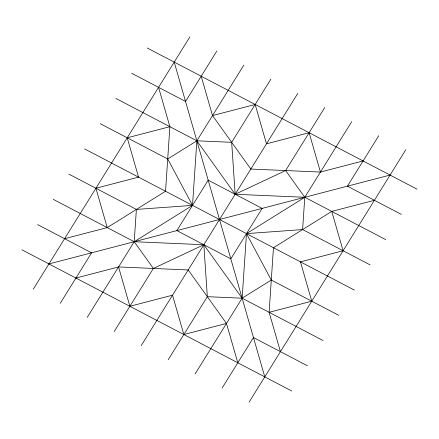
<?xml version="1.0" encoding="UTF-8"?>
<svg xmlns="http://www.w3.org/2000/svg" width="439" height="439" viewBox="0 0 439 439"><rect width="100%" height="100%" fill="white"/><g stroke="black" fill="none" stroke-linecap="round" stroke-linejoin="round"><path stroke-width="0.66" d="M68.928 174.129L136.386 209.43L134.213 241.719L87.235 317.397M158.556 87.339L169.877 126.684L165.536 191.261L107.237 227.6L64.593 238.706M280.444 351.661L269.123 312.316L273.464 247.739L331.763 211.4L374.407 200.294M370.072 264.871L302.614 229.57L304.787 197.281L351.765 121.603M33.271 289.158L189.873 36.887M60.253 303.278L91.575 252.826L37.611 224.587M216.855 51.006L185.538 101.458L131.574 73.22M243.837 65.126L196.859 140.804L167.703 158.973L100.251 123.677M114.217 331.516L153.37 268.448L203.839 244.726L242.141 298.196L323.088 340.549M385.727 239.639L304.787 197.281L235.161 194.274L231.671 142.313L270.819 79.245M141.199 345.636L297.801 93.364M168.181 359.755L207.329 296.687L203.839 244.726L134.213 241.719L53.273 199.361M115.912 98.451L196.859 140.804L235.161 194.274L285.63 170.552L324.783 107.484M195.163 373.874L242.141 298.196L271.297 280.027L338.749 315.323M222.145 387.994L253.462 337.542L307.426 365.78M378.747 135.722L347.425 186.174L401.389 214.413M249.127 402.113L405.729 149.842M169.877 126.684L127.233 137.797L138.554 177.142L95.911 188.249L107.237 227.6M201.194 76.232L212.52 115.578L255.158 104.471L266.478 143.816L309.122 132.71L320.443 172.055L363.086 160.948M48.932 263.932L390.068 175.068M75.914 278.052L118.557 266.945L188.177 269.958L226.48 323.422L237.806 362.768M226.48 323.422L183.842 334.529L172.522 295.184L129.878 306.29L118.557 266.945M269.123 312.316L311.767 301.203L300.446 261.858L343.089 250.751L331.763 211.4M136.386 209.43L192.518 205.381L196.859 140.804L231.671 142.313M302.614 229.57L246.482 233.619L242.141 298.196L207.329 296.687M320.443 172.055L250.823 169.042L212.52 115.578M147.235 47.994L417.05 189.187M84.59 148.903L354.41 290.097M21.95 249.813L291.765 391.006M285.63 170.552L304.787 197.281L246.482 233.619L271.297 280.027M153.37 268.448L134.213 241.719L192.518 205.381L167.703 158.973M174.217 62.113L264.783 376.887M208.179 180.155L176.857 230.607L230.821 258.845L262.143 208.393L208.179 180.155"/></g></svg>
